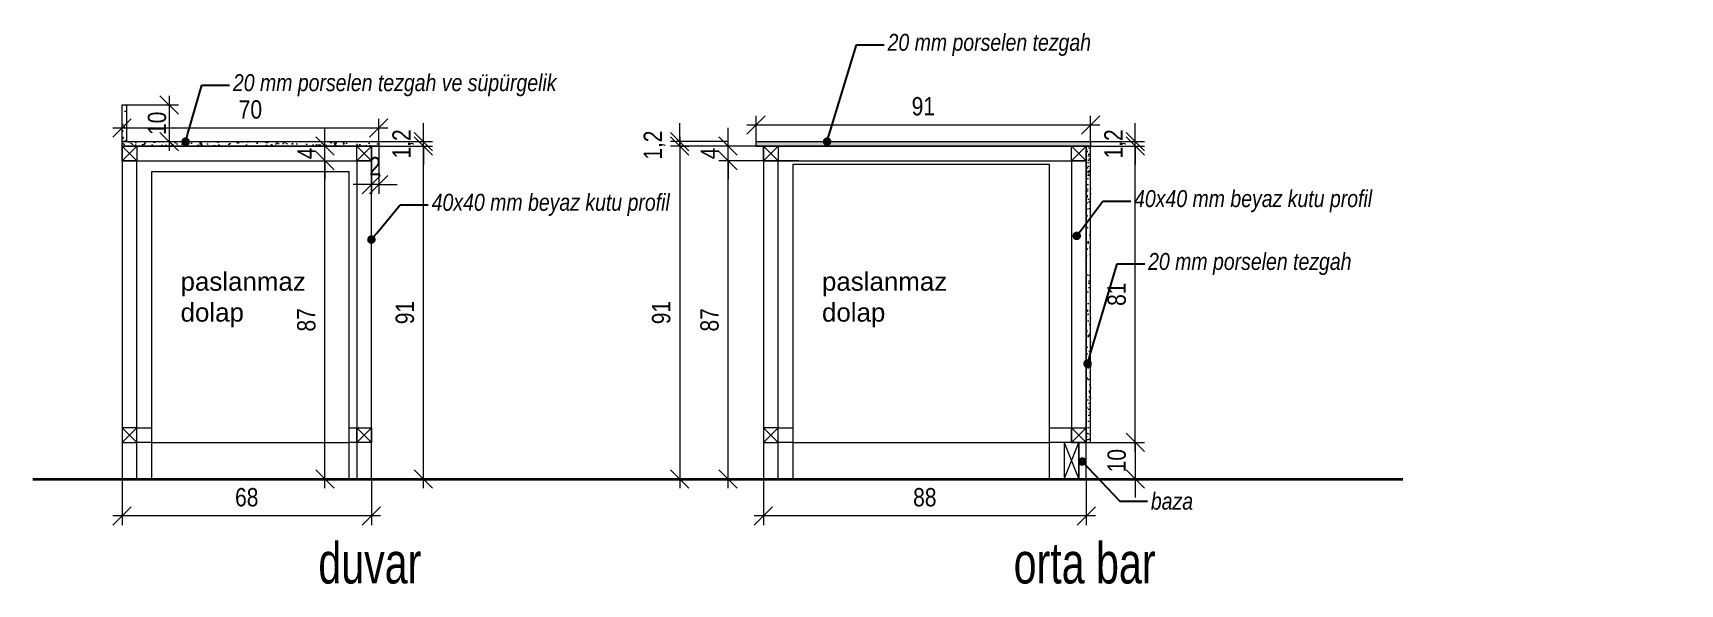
# Model space of a CAD drawing. Header units: centimetres. Extents: x 129504 to 136745, y 33909 to 36322.
# Drawn here: x 130194.8 to 130644, y 33909 to 34059.3 of the extents above; entities that cross this region are included whole.
import ezdxf
from ezdxf import colors
from ezdxf.entities.mleader import LeaderData, LeaderLine
from ezdxf.math import Vec2, Vec3

# ---------------------------------------------------------------- set-up
doc = ezdxf.new("R2010")
doc.units = ezdxf.units.CM
doc.header["$LTSCALE"] = 10
doc.header["$MEASUREMENT"] = 0
doc.header["$PDMODE"] = 3
doc.header["$PDSIZE"] = 20
doc.linetypes.add('DASHED2', pattern=[9.525, 6.35, -3.175])
for name, color, linetype, lineweight in [('dim-int-BE', 161, 'Continuous', 0), ('no3_demir', 193, 'Continuous', 18), ('no3_mermer gorunus on', 31, 'Continuous', 15), ('no3_mermer kesit', 21, 'Continuous', 15), ('no3_paslanmaz gorunus on', 163, 'Continuous', 15), ('no3_paslanmaz kesit arka', 145, 'Continuous', 13), ('no3_yazı tefriş', 152, 'Continuous', 0), ('text-mtrl-BE', 127, 'Continuous', 20)]:
    doc.layers.add(name, color=color, linetype=linetype, lineweight=lineweight)
doc.layers.add('I-Anno-Note', color=11, linetype='Continuous')
doc.styles.add('ATG_ROMANS', font='GOTHIC.TTF', dxfattribs={"width": 0.75})
doc.styles.add('BE', font='ARIALN.TTF')
doc.styles.get("Standard").update_dxf_attribs({"font": 'arial.ttf'})
doc.dimstyles.new('BE-50', dxfattribs={"dimscale": 100, "dimtxt": 0.05, "dimasz": 0.05, "dimexe": 0.025, "dimexo": 0, "dimgap": 0.025, "dimtad": 1, "dimdec": 1, "dimrnd": 0.5, "dimdsep": 46, "dimtxsty": 'BE', "dimblk": 'OBLIQUE', "dimcen": 0.5, "dimdle": 0.025, "dimclrd": 256, "dimclre": 256, "dimclrt": 256, "dimadec": 0, "dimazin": 2, "dimtm": 1e-09, "dimtfac": 1, "dimtdec": 1, "dimtix": 1, "dimtmove": 2, "dimatfit": 0, "dimldrblk": 'DOT', "dimfxl": 0.5, "dimfxlon": 1, "dimtolj": 1, "dimlwd": -1, "dimlwe": 0, "dimarcsym": 0})

# ---------------------------------------------------------------- blocks, each defined once
blk = doc.blocks.new('_Dot')
at = {"color": 0, "linetype": 'ByBlock', "lineweight": -2}
blk.add_line((-0.5, 0), (-1, 0), dxfattribs=at)
at = {"color": 0, "linetype": 'ByBlock', "const_width": 0.5}
blk.add_lwpolyline([(-0.25, 0, 1), (0.25, 0, 1)], format="xyb", close=True, dxfattribs=at)
blk = doc.blocks.new('_Oblique')
at = {"color": 0, "linetype": 'ByBlock', "lineweight": -2}
blk.add_line((-0.5, -0.5), (0.5, 0.5), dxfattribs=at)
blk = doc.blocks.new('*D29')
at = {"layer": 'Defpoints', "color": 0, "transparency": 16777216}
for p in [(130287.13, 34028.42), (130301.32, 34028.42), (130287.13, 33937.62)]:
    blk.add_point(p, dxfattribs=at)
at = {"layer": 'dim-int-BE', "transparency": 16777216}
blk.add_line((130301.32, 33935.12), (130301.32, 34030.92), dxfattribs=at)
at = {"layer": 'dim-int-BE', "linetype": 'DASHED2', "lineweight": 0, "transparency": 16777216}
for p, q in [((130287.13, 34028.42), (130303.82, 34028.42)), ((130287.13, 33937.62), (130303.82, 33937.62))]:
    blk.add_line(p, q, dxfattribs=at)
at = {"layer": 'dim-int-BE', "transparency": 16777216, "xscale": 5, "yscale": 5, "zscale": 5}
for p, rotation in [((130301.32, 34028.42), 90), ((130301.32, 33937.62), 270)]:
    blk.add_blockref('_Oblique', p, dxfattribs=dict(at, rotation=rotation))
at = {"layer": 'dim-int-BE', "transparency": 16777216, "insert": (130296.27, 33983.02), "char_height": 5, "attachment_point": 5, "rotation": 90, "style": 'BE'}
blk.add_mtext('\\A1;91', dxfattribs=at)
blk = doc.blocks.new('*D30')
at = {"layer": 'Defpoints', "color": 0, "transparency": 16777216}
for p in [(130287.13, 34028.42), (130288.83, 34029.62), (130301.32, 34029.62)]:
    blk.add_point(p, dxfattribs=at)
at = {"layer": 'dim-int-BE', "transparency": 16777216}
for p, q in [((130301.32, 34029.62), (130301.32, 34034.62)), ((130301.32, 34028.42), (130301.32, 34029.62)), ((130301.32, 34028.42), (130301.32, 34023.42))]:
    blk.add_line(p, q, dxfattribs=at)
at = {"layer": 'dim-int-BE', "linetype": 'DASHED2', "lineweight": 0, "transparency": 16777216}
for p, q in [((130287.13, 34028.42), (130303.82, 34028.42)), ((130288.83, 34029.62), (130303.82, 34029.62))]:
    blk.add_line(p, q, dxfattribs=at)
at = {"layer": 'dim-int-BE', "transparency": 16777216, "xscale": 5, "yscale": 5, "zscale": 5}
for p, rotation in [((130301.32, 34029.62), 270), ((130301.32, 34028.42), 90)]:
    blk.add_blockref('_Oblique', p, dxfattribs=dict(at, rotation=rotation))
at = {"layer": 'dim-int-BE', "transparency": 16777216, "insert": (130295.81, 34029.02), "char_height": 5, "attachment_point": 5, "rotation": 90, "style": 'BE'}
blk.add_mtext('\\A1;1,2', dxfattribs=at)
blk = doc.blocks.new('*D26')
at = {"layer": 'Defpoints', "color": 0, "transparency": 16777216}
for p in [(130255.29, 34024.42), (130274.46, 34024.42), (130255.29, 33937.62)]:
    blk.add_point(p, dxfattribs=at)
at = {"layer": 'dim-int-BE', "transparency": 16777216}
blk.add_line((130274.46, 33935.12), (130274.46, 34026.92), dxfattribs=at)
at = {"layer": 'dim-int-BE', "linetype": 'DASHED2', "lineweight": 0, "transparency": 16777216}
for p, q in [((130255.29, 34024.42), (130276.96, 34024.42)), ((130255.29, 33937.62), (130276.96, 33937.62))]:
    blk.add_line(p, q, dxfattribs=at)
at = {"layer": 'dim-int-BE', "transparency": 16777216, "xscale": 5, "yscale": 5, "zscale": 5}
for p, rotation in [((130274.46, 34024.42), 90), ((130274.46, 33937.62), 270)]:
    blk.add_blockref('_Oblique', p, dxfattribs=dict(at, rotation=rotation))
at = {"layer": 'dim-int-BE', "transparency": 16777216, "insert": (130269.4, 33981.02), "char_height": 5, "attachment_point": 5, "rotation": 90, "style": 'BE'}
blk.add_mtext('\\A1;87', dxfattribs=at)
blk = doc.blocks.new('*D27')
at = {"layer": 'Defpoints', "color": 0, "transparency": 16777216}
for p in [(130274.46, 34028.42), (130274.46, 34028.42), (130274.46, 34024.42)]:
    blk.add_point(p, dxfattribs=at)
at = {"layer": 'dim-int-BE', "transparency": 16777216}
for p, q in [((130274.46, 34028.42), (130274.46, 34033.42)), ((130274.46, 34024.42), (130274.46, 34028.42)), ((130274.46, 34024.42), (130274.46, 34019.42))]:
    blk.add_line(p, q, dxfattribs=at)
at = {"layer": 'dim-int-BE', "linetype": 'DASHED2', "lineweight": 0, "transparency": 16777216}
for p, q in [((130274.46, 34028.42), (130276.96, 34028.42)), ((130274.46, 34024.42), (130276.96, 34024.42))]:
    blk.add_line(p, q, dxfattribs=at)
at = {"layer": 'dim-int-BE', "transparency": 16777216, "xscale": 5, "yscale": 5, "zscale": 5}
for p, rotation in [((130274.46, 34028.42), 270), ((130274.46, 34024.42), 90)]:
    blk.add_blockref('_Oblique', p, dxfattribs=dict(at, rotation=rotation))
at = {"layer": 'dim-int-BE', "transparency": 16777216, "insert": (130269.46, 34026.42), "char_height": 5, "attachment_point": 5, "rotation": 90, "style": 'BE'}
blk.add_mtext('\\A1;4', dxfattribs=at)
blk = doc.blocks.new('*D28')
at = {"layer": 'Defpoints', "color": 0, "transparency": 16777216}
for p in [(130219.13, 33937.62), (130287.13, 33937.62), (130219.13, 33927.57)]:
    blk.add_point(p, dxfattribs=at)
at = {"layer": 'dim-int-BE', "linetype": 'DASHED2', "lineweight": 0, "transparency": 16777216}
for p, q in [((130219.13, 33937.62), (130219.13, 33925.07)), ((130287.13, 33937.62), (130287.13, 33925.07))]:
    blk.add_line(p, q, dxfattribs=at)
at = {"layer": 'dim-int-BE', "transparency": 16777216}
blk.add_line((130289.63, 33927.57), (130216.63, 33927.57), dxfattribs=at)
at = {"layer": 'dim-int-BE', "transparency": 16777216, "xscale": 5, "yscale": 5, "zscale": 5, "rotation": 180}
blk.add_blockref('_Oblique', (130219.13, 33927.57), dxfattribs=at)
at = {"layer": 'dim-int-BE', "transparency": 16777216, "xscale": 5, "yscale": 5, "zscale": 5}
blk.add_blockref('_Oblique', (130287.13, 33927.57), dxfattribs=at)
at = {"layer": 'dim-int-BE', "transparency": 16777216, "insert": (130253.13, 33932.62), "char_height": 5, "attachment_point": 5, "style": 'BE'}
blk.add_mtext('\\A1;68', dxfattribs=at)
blk = doc.blocks.new('*D31')
at = {"layer": 'Defpoints', "color": 0, "transparency": 16777216}
for p in [(130287.13, 34028.42), (130289.13, 34028.42), (130287.13, 34017.93)]:
    blk.add_point(p, dxfattribs=at)
at = {"layer": 'dim-int-BE', "linetype": 'DASHED2', "lineweight": 0, "transparency": 16777216}
for p, q in [((130287.13, 34028.42), (130287.13, 34015.43)), ((130289.13, 34028.42), (130289.13, 34015.43))]:
    blk.add_line(p, q, dxfattribs=at)
at = {"layer": 'dim-int-BE', "transparency": 16777216}
for p, q in [((130287.13, 34017.93), (130282.13, 34017.93)), ((130289.13, 34017.93), (130287.13, 34017.93)), ((130289.13, 34017.93), (130294.13, 34017.93))]:
    blk.add_line(p, q, dxfattribs=at)
at = {"layer": 'dim-int-BE', "transparency": 16777216, "xscale": 5, "yscale": 5, "zscale": 5}
blk.add_blockref('_Oblique', (130287.13, 34017.93), dxfattribs=at)
at = {"layer": 'dim-int-BE', "transparency": 16777216, "xscale": 5, "yscale": 5, "zscale": 5, "rotation": 180}
blk.add_blockref('_Oblique', (130289.13, 34017.93), dxfattribs=at)
at = {"layer": 'dim-int-BE', "transparency": 16777216, "insert": (130288.13, 34022.94), "char_height": 5, "attachment_point": 5, "style": 'BE'}
blk.add_mtext('\\A1;2', dxfattribs=at)
blk = doc.blocks.new('*D32')
at = {"layer": 'Defpoints', "color": 0, "transparency": 16777216}
for p in [(130219.13, 34033.33), (130219.13, 34029.62, 0), (130289.13, 34029.32)]:
    blk.add_point(p, dxfattribs=at)
at = {"layer": 'dim-int-BE', "linetype": 'DASHED2', "lineweight": 0, "transparency": 16777216}
for p, q in [((130219.13, 34029.62), (130219.13, 34035.83)), ((130289.13, 34029.32), (130289.13, 34035.83))]:
    blk.add_line(p, q, dxfattribs=at)
at = {"layer": 'dim-int-BE', "transparency": 16777216}
blk.add_line((130291.63, 34033.33), (130216.63, 34033.33), dxfattribs=at)
at = {"layer": 'dim-int-BE', "transparency": 16777216, "xscale": 5, "yscale": 5, "zscale": 5, "rotation": 180}
blk.add_blockref('_Oblique', (130219.13, 34033.33), dxfattribs=at)
at = {"layer": 'dim-int-BE', "transparency": 16777216, "xscale": 5, "yscale": 5, "zscale": 5}
blk.add_blockref('_Oblique', (130289.13, 34033.33), dxfattribs=at)
at = {"layer": 'dim-int-BE', "transparency": 16777216, "insert": (130254.13, 34038.38), "char_height": 5, "attachment_point": 5, "style": 'BE'}
blk.add_mtext('\\A1;70', dxfattribs=at)
blk = doc.blocks.new('*D33')
at = {"layer": 'Defpoints', "color": 0, "transparency": 16777216}
for p in [(130219.13, 34039.62, 0), (130219.73, 34029.62, 0), (130231.98, 34029.62)]:
    blk.add_point(p, dxfattribs=at)
at = {"layer": 'dim-int-BE', "linetype": 'DASHED2', "lineweight": 0, "transparency": 16777216}
for p, q in [((130219.13, 34039.62), (130234.48, 34039.62)), ((130219.73, 34029.62), (130234.48, 34029.62))]:
    blk.add_line(p, q, dxfattribs=at)
at = {"layer": 'dim-int-BE', "transparency": 16777216}
blk.add_line((130231.98, 34042.12), (130231.98, 34027.12), dxfattribs=at)
at = {"layer": 'dim-int-BE', "transparency": 16777216, "xscale": 5, "yscale": 5, "zscale": 5}
for p, rotation in [((130231.98, 34039.62), 90), ((130231.98, 34029.62), 270)]:
    blk.add_blockref('_Oblique', p, dxfattribs=dict(at, rotation=rotation))
at = {"layer": 'dim-int-BE', "transparency": 16777216, "insert": (130228.69, 34034.62), "char_height": 5, "attachment_point": 5, "rotation": 90, "style": 'BE'}
blk.add_mtext('\\A1;10', dxfattribs=at)
blk = doc.blocks.new('*D35')
at = {"layer": 'Defpoints', "color": 0, "transparency": 16777216}
for p in [(130482.03, 34028.42), (130495.42, 34028.42), (130482.03, 33947.62)]:
    blk.add_point(p, dxfattribs=at)
at = {"layer": 'dim-int-BE', "transparency": 16777216}
blk.add_line((130495.42, 33945.12), (130495.42, 34030.92), dxfattribs=at)
at = {"layer": 'dim-int-BE', "linetype": 'DASHED2', "lineweight": 0, "transparency": 16777216}
for p, q in [((130482.03, 34028.42), (130497.92, 34028.42)), ((130482.03, 33947.62), (130497.92, 33947.62))]:
    blk.add_line(p, q, dxfattribs=at)
at = {"layer": 'dim-int-BE', "transparency": 16777216, "xscale": 5, "yscale": 5, "zscale": 5}
for p, rotation in [((130495.42, 34028.42), 90), ((130495.42, 33947.62), 270)]:
    blk.add_blockref('_Oblique', p, dxfattribs=dict(at, rotation=rotation))
at = {"layer": 'dim-int-BE', "transparency": 16777216, "insert": (130490.37, 33988.02), "char_height": 5, "attachment_point": 5, "rotation": 90, "style": 'BE'}
blk.add_mtext('\\A1;81', dxfattribs=at)
blk = doc.blocks.new('*D36')
at = {"layer": 'Defpoints', "color": 0, "transparency": 16777216}
for p in [(130482.03, 34028.42), (130482.93, 34029.62), (130495.42, 34029.62)]:
    blk.add_point(p, dxfattribs=at)
at = {"layer": 'dim-int-BE', "transparency": 16777216}
for p, q in [((130495.42, 34029.62), (130495.42, 34034.62)), ((130495.42, 34028.42), (130495.42, 34029.62)), ((130495.42, 34028.42), (130495.42, 34023.42))]:
    blk.add_line(p, q, dxfattribs=at)
at = {"layer": 'dim-int-BE', "linetype": 'DASHED2', "lineweight": 0, "transparency": 16777216}
for p, q in [((130482.03, 34028.42), (130497.92, 34028.42)), ((130482.93, 34029.62), (130497.92, 34029.62))]:
    blk.add_line(p, q, dxfattribs=at)
at = {"layer": 'dim-int-BE', "transparency": 16777216, "xscale": 5, "yscale": 5, "zscale": 5}
for p, rotation in [((130495.42, 34029.62), 270), ((130495.42, 34028.42), 90)]:
    blk.add_blockref('_Oblique', p, dxfattribs=dict(at, rotation=rotation))
at = {"layer": 'dim-int-BE', "transparency": 16777216, "insert": (130489.92, 34029.02), "char_height": 5, "attachment_point": 5, "rotation": 90, "style": 'BE'}
blk.add_mtext('\\A1;1,2', dxfattribs=at)
blk = doc.blocks.new('*D34')
at = {"layer": 'Defpoints', "color": 0, "transparency": 16777216}
for p in [(130394.03, 33937.62), (130482.03, 33937.62), (130394.03, 33927.57)]:
    blk.add_point(p, dxfattribs=at)
at = {"layer": 'dim-int-BE', "linetype": 'DASHED2', "lineweight": 0, "transparency": 16777216}
for p, q in [((130394.03, 33937.62), (130394.03, 33925.07)), ((130482.03, 33937.62), (130482.03, 33925.07))]:
    blk.add_line(p, q, dxfattribs=at)
at = {"layer": 'dim-int-BE', "transparency": 16777216}
blk.add_line((130484.53, 33927.57), (130391.53, 33927.57), dxfattribs=at)
at = {"layer": 'dim-int-BE', "transparency": 16777216, "xscale": 5, "yscale": 5, "zscale": 5, "rotation": 180}
blk.add_blockref('_Oblique', (130394.03, 33927.57), dxfattribs=at)
at = {"layer": 'dim-int-BE', "transparency": 16777216, "xscale": 5, "yscale": 5, "zscale": 5}
blk.add_blockref('_Oblique', (130482.03, 33927.57), dxfattribs=at)
at = {"layer": 'dim-int-BE', "transparency": 16777216, "insert": (130438.03, 33932.62), "char_height": 5, "attachment_point": 5, "style": 'BE'}
blk.add_mtext('\\A1;88', dxfattribs=at)
blk = doc.blocks.new('*D37')
at = {"layer": 'Defpoints', "color": 0, "transparency": 16777216}
for p in [(130483.23, 34034.2), (130392.03, 34029.62), (130483.23, 34029.32)]:
    blk.add_point(p, dxfattribs=at)
at = {"layer": 'dim-int-BE', "linetype": 'DASHED2', "lineweight": 0, "transparency": 16777216}
for p, q in [((130392.03, 34029.62), (130392.03, 34036.7)), ((130483.23, 34029.32), (130483.23, 34036.7))]:
    blk.add_line(p, q, dxfattribs=at)
at = {"layer": 'dim-int-BE', "transparency": 16777216}
blk.add_line((130389.53, 34034.2), (130485.73, 34034.2), dxfattribs=at)
at = {"layer": 'dim-int-BE', "transparency": 16777216, "xscale": 5, "yscale": 5, "zscale": 5, "rotation": 180}
blk.add_blockref('_Oblique', (130392.03, 34034.2), dxfattribs=at)
at = {"layer": 'dim-int-BE', "transparency": 16777216, "xscale": 5, "yscale": 5, "zscale": 5}
blk.add_blockref('_Oblique', (130483.23, 34034.2), dxfattribs=at)
at = {"layer": 'dim-int-BE', "transparency": 16777216, "insert": (130437.63, 34039.25), "char_height": 5, "attachment_point": 5, "style": 'BE'}
blk.add_mtext('\\A1;91', dxfattribs=at)
blk = doc.blocks.new('*D38')
at = {"layer": 'Defpoints', "color": 0, "transparency": 16777216}
for p in [(130384.39, 34024.42), (130403.56, 34024.42), (130403.56, 33937.62)]:
    blk.add_point(p, dxfattribs=at)
at = {"layer": 'dim-int-BE', "transparency": 16777216}
blk.add_line((130384.39, 33935.12), (130384.39, 34026.92), dxfattribs=at)
at = {"layer": 'dim-int-BE', "linetype": 'DASHED2', "lineweight": 0, "transparency": 16777216}
for p, q in [((130403.56, 34024.42), (130381.89, 34024.42)), ((130403.56, 33937.62), (130381.89, 33937.62))]:
    blk.add_line(p, q, dxfattribs=at)
at = {"layer": 'dim-int-BE', "transparency": 16777216, "xscale": 5, "yscale": 5, "zscale": 5}
for p, rotation in [((130384.39, 34024.42), 90), ((130384.39, 33937.62), 270)]:
    blk.add_blockref('_Oblique', p, dxfattribs=dict(at, rotation=rotation))
at = {"layer": 'dim-int-BE', "transparency": 16777216, "insert": (130379.34, 33981.02), "char_height": 5, "attachment_point": 5, "rotation": 90, "style": 'BE'}
blk.add_mtext('\\A1;87', dxfattribs=at)
blk = doc.blocks.new('*D39')
at = {"layer": 'Defpoints', "color": 0, "transparency": 16777216}
for p in [(130384.39, 34028.42), (130384.39, 34028.42), (130384.39, 34024.42)]:
    blk.add_point(p, dxfattribs=at)
at = {"layer": 'dim-int-BE', "transparency": 16777216}
for p, q in [((130384.39, 34028.42), (130384.39, 34033.42)), ((130384.39, 34024.42), (130384.39, 34028.42)), ((130384.39, 34024.42), (130384.39, 34019.42))]:
    blk.add_line(p, q, dxfattribs=at)
at = {"layer": 'dim-int-BE', "linetype": 'DASHED2', "lineweight": 0, "transparency": 16777216}
for p, q in [((130384.39, 34028.42), (130381.89, 34028.42)), ((130384.39, 34024.42), (130381.89, 34024.42))]:
    blk.add_line(p, q, dxfattribs=at)
at = {"layer": 'dim-int-BE', "transparency": 16777216, "xscale": 5, "yscale": 5, "zscale": 5}
for p, rotation in [((130384.39, 34028.42), 270), ((130384.39, 34024.42), 90)]:
    blk.add_blockref('_Oblique', p, dxfattribs=dict(at, rotation=rotation))
at = {"layer": 'dim-int-BE', "transparency": 16777216, "insert": (130379.39, 34026.42), "char_height": 5, "attachment_point": 5, "rotation": 90, "style": 'BE'}
blk.add_mtext('\\A1;4', dxfattribs=at)
blk = doc.blocks.new('*D40')
at = {"layer": 'Defpoints', "color": 0, "transparency": 16777216}
for p in [(130371.21, 34029.62), (130371.21, 34028.42), (130384.39, 34029.62)]:
    blk.add_point(p, dxfattribs=at)
at = {"layer": 'dim-int-BE', "transparency": 16777216}
for p, q in [((130371.21, 34029.62), (130371.21, 34034.62)), ((130371.21, 34028.42), (130371.21, 34029.62)), ((130371.21, 34028.42), (130371.21, 34023.42))]:
    blk.add_line(p, q, dxfattribs=at)
at = {"layer": 'dim-int-BE', "linetype": 'DASHED2', "lineweight": 0, "transparency": 16777216}
for p, q in [((130384.39, 34029.62), (130368.71, 34029.62)), ((130371.21, 34028.42), (130373.71, 34028.42))]:
    blk.add_line(p, q, dxfattribs=at)
at = {"layer": 'dim-int-BE', "transparency": 16777216, "xscale": 5, "yscale": 5, "zscale": 5}
for p, rotation in [((130371.21, 34029.62), 270), ((130371.21, 34028.42), 90)]:
    blk.add_blockref('_Oblique', p, dxfattribs=dict(at, rotation=rotation))
at = {"layer": 'dim-int-BE', "transparency": 16777216, "insert": (130364.32, 34028.67), "char_height": 5, "attachment_point": 5, "rotation": 90, "style": 'BE'}
blk.add_mtext('\\A1;1,2', dxfattribs=at)
blk = doc.blocks.new('*D41')
at = {"layer": 'Defpoints', "color": 0, "transparency": 16777216}
for p in [(130483.23, 33947.62), (130482.03, 33937.62), (130495.42, 33937.62)]:
    blk.add_point(p, dxfattribs=at)
at = {"layer": 'dim-int-BE', "transparency": 16777216}
for p, q in [((130495.42, 33947.62), (130495.42, 33952.62)), ((130495.42, 33947.62), (130495.42, 33937.62)), ((130495.42, 33937.62), (130495.42, 33932.62))]:
    blk.add_line(p, q, dxfattribs=at)
at = {"layer": 'dim-int-BE', "linetype": 'DASHED2', "lineweight": 0, "transparency": 16777216}
for p, q in [((130483.23, 33947.62), (130497.92, 33947.62)), ((130482.03, 33937.62), (130497.92, 33937.62))]:
    blk.add_line(p, q, dxfattribs=at)
at = {"layer": 'dim-int-BE', "transparency": 16777216, "xscale": 5, "yscale": 5, "zscale": 5}
for p, rotation in [((130495.42, 33947.62), 270), ((130495.42, 33937.62), 90)]:
    blk.add_blockref('_Oblique', p, dxfattribs=dict(at, rotation=rotation))
at = {"layer": 'dim-int-BE', "transparency": 16777216, "insert": (130490.37, 33942.62), "char_height": 5, "attachment_point": 5, "rotation": 90, "style": 'BE'}
blk.add_mtext('\\A1;10', dxfattribs=at)
blk = doc.blocks.new('*D42')
at = {"layer": 'Defpoints', "color": 0, "transparency": 16777216}
for p in [(130392.03, 34028.42), (130371.21, 33937.62), (130398.03, 33937.62)]:
    blk.add_point(p, dxfattribs=at)
at = {"layer": 'dim-int-BE', "transparency": 16777216}
blk.add_line((130371.21, 34030.92), (130371.21, 33935.12), dxfattribs=at)
at = {"layer": 'dim-int-BE', "linetype": 'DASHED2', "lineweight": 0, "transparency": 16777216}
for p, q in [((130392.03, 34028.42), (130368.71, 34028.42)), ((130398.03, 33937.62), (130368.71, 33937.62))]:
    blk.add_line(p, q, dxfattribs=at)
at = {"layer": 'dim-int-BE', "transparency": 16777216, "xscale": 5, "yscale": 5, "zscale": 5}
for p, rotation in [((130371.21, 34028.42), 90), ((130371.21, 33937.62), 270)]:
    blk.add_blockref('_Oblique', p, dxfattribs=dict(at, rotation=rotation))
at = {"layer": 'dim-int-BE', "transparency": 16777216, "insert": (130366.16, 33983.02), "char_height": 5, "attachment_point": 5, "rotation": 90, "style": 'BE'}
blk.add_mtext('\\A1;91', dxfattribs=at)

msp = doc.modelspace()

# ---------------------------------------------------------------- hatches: boundary and pattern name
at = {"layer": 'no3_mermer gorunus on'}
h = msp.add_hatch(dxfattribs=at)
h.set_pattern_fill('AR-CONC', color=256, scale=0.5, angle=180)
h.set_pattern_definition([(230, (0, -1), (-3.58630091, 0.313760675), [0.375, -4.125]), (175, (0, -1), (0.69375667, -3.76096067), [0.3, -3.3]), (280.4514445, (-0.299, -0.974), (-2.89254423, -3.447199955), [0.31870096, -3.50571056]), (226.1842, (-1e-16, -2), (-5.33620665, 0.8275964), [0.5625, -6.1875]), (276.6356355, (-0.4447, -1.931), (-4.67330973, -4.870593), [0.4780517, -5.2585688]), (171.184164, (-1e-16, -2), (-4.67330973, -4.870593), [0.45, -4.95]), (201, (-0.5, -1.75), (-2.98453526, 2.013094453), [0.375, -4.125]), (146, (-0.5, -1.75), (-1.21657666, -3.62575023), [0.3, -3.3]), (251.4514447, (-0.7487, -1.5822), (-4.20111188, -1.61265576), [0.31870095, -3.50571056]), (217.5, (0, -1), (-0.060799277, -1.664469269), [0, -3.26, 0, -3.35, 0, -3.3125]), (187.5, (0, -1), (-1.315347687, -1.97205856), [0, -1.91, 0, -3.185, 0, -1.2625]), (147.5, (1.115, -1), (-2.669112181, 0.112774359), [0, -1.25, 0, -3.9, 0, -5.175]), (137.5, (1.615, -1), (-2.915930847, -0.50052491), [0, -1.625, 0, -2.59, 0, -3.675])])
h.paths.add_polyline_path([(130220.33, 34039.32), (130220.03, 34039.62), (130219.13, 34039.62), (130219.13, 34029.62), (130220.33, 34029.62)])
h.paths.add_polyline_path([(130289.13, 34029.32), (130288.83, 34029.62), (130219.13, 34029.62), (130219.13, 34028.42), (130289.13, 34028.42)])
h.paths.add_polyline_path([(130225.65, 34030.02), (130225.65, 34038.89), (130215.24, 34038.89), (130215.24, 34030.02)], flags=9)
h = msp.add_hatch(dxfattribs=at)
h.set_pattern_fill('AR-CONC', color=256, scale=0.5, angle=180)
h.set_pattern_definition([(230, (0, -2), (-3.58630091, 0.313760675), [0.375, -4.125]), (175, (0, -2), (0.69375667, -3.76096067), [0.3, -3.3]), (280.4514445, (-0.299, -1.974), (-2.89254423, -3.447199955), [0.31870096, -3.50571056]), (226.1842, (-1e-16, -3), (-5.33620665, 0.8275964), [0.5625, -6.1875]), (276.6356355, (-0.4447, -2.931), (-4.67330973, -4.870593), [0.4780517, -5.2585688]), (171.184164, (-1e-16, -3), (-4.67330973, -4.870593), [0.45, -4.95]), (201, (-0.5, -2.75), (-2.98453526, 2.013094453), [0.375, -4.125]), (146, (-0.5, -2.75), (-1.21657666, -3.62575023), [0.3, -3.3]), (251.4514447, (-0.7487, -2.5822), (-4.20111188, -1.61265576), [0.31870095, -3.50571056]), (217.5, (0, -2), (-0.060799277, -1.664469269), [0, -3.26, 0, -3.35, 0, -3.3125]), (187.5, (0, -2), (-1.315347687, -1.97205856), [0, -1.91, 0, -3.185, 0, -1.2625]), (147.5, (1.115, -2), (-2.669112181, 0.112774359), [0, -1.25, 0, -3.9, 0, -5.175]), (137.5, (1.615, -2), (-2.915930847, -0.50052491), [0, -1.625, 0, -2.59, 0, -3.675])])
h.paths.add_polyline_path([(130483.23, 34028.42), (130483.23, 34029.32), (130482.93, 34029.62), (130392.03, 34029.62), (130392.03, 34028.42)])
h = msp.add_hatch(dxfattribs=at)
h.set_pattern_fill('AR-CONC', color=256, scale=0.5, angle=180)
h.set_pattern_definition([(230, (0, 0.8), (-3.58630091, 0.313760675), [0.375, -4.125]), (175, (0, 0.8), (0.69375667, -3.76096067), [0.3, -3.3]), (280.4514445, (-0.299, 0.826), (-2.89254423, -3.447199955), [0.31870096, -3.50571056]), (226.1842, (-1e-16, -0.2), (-5.33620665, 0.8275964), [0.5625, -6.1875]), (276.6356355, (-0.4447, -0.131), (-4.67330973, -4.870593), [0.4780517, -5.2585688]), (171.184164, (-1e-16, -0.2), (-4.67330973, -4.870593), [0.45, -4.95]), (201, (-0.5, 0.05), (-2.98453526, 2.013094453), [0.375, -4.125]), (146, (-0.5, 0.05), (-1.21657666, -3.62575023), [0.3, -3.3]), (251.4514447, (-0.7487, 0.2178), (-4.20111188, -1.61265576), [0.31870095, -3.50571056]), (217.5, (0, 0.8), (-0.060799277, -1.664469269), [0, -3.26, 0, -3.35, 0, -3.3125]), (187.5, (0, 0.8), (-1.315347687, -1.97205856), [0, -1.91, 0, -3.185, 0, -1.2625]), (147.5, (1.115, 0.8), (-2.669112181, 0.112774359), [0, -1.25, 0, -3.9, 0, -5.175]), (137.5, (1.615, 0.8), (-2.915930847, -0.50052491), [0, -1.625, 0, -2.59, 0, -3.675])])
h.paths.add_polyline_path([(130483.23, 34028.42), (130482.03, 34028.42), (130482.03, 33947.62), (130483.23, 33947.62)])

# ---------------------------------------------------------------- linework, layer by layer
at = {"lineweight": 35}
msp.add_line((130194.83, 33937.62), (130568.37, 33937.62), dxfattribs=at)
at = {"layer": 'no3_demir', "color": 219, "lineweight": 5, "true_color": 0x4b2555}
for p, q in [((130219.13, 34028.42), (130223.13, 34024.42)), ((130219.13, 34024.42), (130223.13, 34028.42)), ((130283.13, 34028.42), (130287.13, 34024.42)), ((130283.13, 34024.42), (130287.13, 34028.42)), ((130394.03, 34028.42), (130398.03, 34024.42)), ((130394.03, 34024.42), (130398.03, 34028.42)), ((130478.03, 34028.42), (130482.03, 34024.42)), ((130478.03, 34024.42), (130482.03, 34028.42)), ((130223.13, 33951.62), (130219.13, 33947.62)), ((130223.13, 33947.62), (130219.13, 33951.62)), ((130283.13, 33951.62), (130287.13, 33947.62)), ((130283.13, 33947.62), (130287.13, 33951.62)), ((130398.03, 33951.62), (130394.03, 33947.62)), ((130398.03, 33947.62), (130394.03, 33951.62)), ((130478.03, 33951.62), (130482.03, 33947.62)), ((130478.03, 33947.62), (130482.03, 33951.62)), ((130476.03, 33947.62), (130480.03, 33937.62)), ((130476.03, 33937.62), (130480.03, 33947.62))]:
    msp.add_line(p, q, dxfattribs=at)
for points in [[(130219.13, 34024.42), (130287.13, 34024.42), (130287.13, 34028.42), (130219.13, 34028.42)], [(130223.13, 34024.42), (130219.13, 34024.42), (130219.13, 34028.42), (130223.13, 34028.42)], [(130287.13, 34024.42), (130283.13, 34024.42), (130283.13, 34028.42), (130287.13, 34028.42)], [(130394.03, 34024.42), (130482.03, 34024.42), (130482.03, 34028.42), (130394.03, 34028.42)], [(130398.03, 34024.42), (130394.03, 34024.42), (130394.03, 34028.42), (130398.03, 34028.42)], [(130482.03, 34024.42), (130478.03, 34024.42), (130478.03, 34028.42), (130482.03, 34028.42)], [(130219.13, 34024.42), (130219.13, 33937.62), (130223.13, 33937.62), (130223.13, 34024.42), (130219.13, 34024.42)], [(130283.13, 34024.42), (130283.13, 33937.62), (130287.13, 33937.62), (130287.13, 34024.42), (130283.13, 34024.42)], [(130394.03, 34024.42), (130394.03, 33937.62), (130398.03, 33937.62), (130398.03, 34024.42), (130394.03, 34024.42)], [(130478.03, 34024.42), (130478.03, 33947.62), (130482.03, 33947.62), (130482.03, 34024.42), (130478.03, 34024.42)], [(130219.13, 33947.62), (130223.13, 33947.62), (130223.13, 33951.62), (130219.13, 33951.62)], [(130287.13, 33947.62), (130283.13, 33947.62), (130283.13, 33951.62), (130287.13, 33951.62)], [(130394.03, 33947.62), (130398.03, 33947.62), (130398.03, 33951.62), (130394.03, 33951.62)], [(130482.03, 33947.62), (130478.03, 33947.62), (130478.03, 33951.62), (130482.03, 33951.62)], [(130480.03, 33947.62), (130476.03, 33947.62), (130476.03, 33937.62), (130480.03, 33937.62)]]:
    msp.add_lwpolyline(points, close=True, dxfattribs=at)
for points in [[(130227.13, 33947.62), (130223.13, 33947.62), (130223.13, 33951.62), (130227.13, 33951.62)], [(130281.07, 33951.62), (130283.13, 33951.62), (130283.13, 33947.62), (130281.07, 33947.62)], [(130402.03, 33947.62), (130398.03, 33947.62), (130398.03, 33951.62), (130402.03, 33951.62)], [(130472.03, 33951.62), (130478.03, 33951.62), (130478.03, 33947.62), (130472.03, 33947.62)]]:
    msp.add_lwpolyline(points, dxfattribs=at)
at = {"layer": 'no3_mermer kesit'}
msp.add_line((130219.13, 34029.62), (130219.13, 34039.62, 0), dxfattribs=at)
at = {"layer": 'no3_mermer kesit', "elevation": 0}
msp.add_lwpolyline([(130219.13, 34039.62), (130220.03, 34039.62), (130220.33, 34039.32), (130220.33, 34029.62), (130219.13, 34029.62)], dxfattribs=at)
at = {"layer": 'no3_mermer kesit'}
for points in [[(130289.13, 34028.42), (130219.13, 34028.42), (130219.13, 34029.62), (130288.83, 34029.62), (130289.13, 34029.32)], [(130483.23, 34028.42), (130392.03, 34028.42), (130392.03, 34029.62), (130482.93, 34029.62), (130483.23, 34029.32)], [(130483.23, 34028.42), (130482.03, 34028.42), (130482.03, 33947.62), (130483.23, 33947.62)], [(130482.03, 33947.62), (130480.03, 33947.62), (130480.03, 33937.62), (130482.03, 33937.62)]]:
    msp.add_lwpolyline(points, close=True, dxfattribs=at)
at = {"layer": 'no3_paslanmaz gorunus on'}
for p, q in [((130402.03, 34023.42), (130402.03, 33937.62)), ((130472.03, 34023.42), (130402.03, 34023.42)), ((130472.03, 33937.62), (130472.03, 34023.42)), ((130227.13, 34021.42), (130227.13, 33937.62)), ((130281.07, 34021.42), (130227.13, 34021.42)), ((130281.07, 33937.62), (130281.07, 34021.42)), ((130227.13, 33947.62), (130281.07, 33947.62)), ((130402.03, 33947.62), (130472.03, 33947.62))]:
    msp.add_line(p, q, dxfattribs=at)
at = {"layer": 'no3_paslanmaz kesit arka'}
for p, q in [((130219.13, 34028.42), (130286.63, 34028.42)), ((130392.03, 34028.42), (130481.53, 34028.42))]:
    msp.add_line(p, q, dxfattribs=at)

# ---------------------------------------------------------------- texts
at = {"layer": 'I-Anno-Note', "color": 2, "attachment_point": 5, "style": 'ATG_ROMANS'}
for s, insert, char_height in [('\\A1;duvar', (130286.7, 33914.65, 0), 11.197), ('\\A1;orta bar', (130481.6, 33914.65, 0), 11.1973)]:
    msp.add_mtext(s, dxfattribs=dict(at, insert=insert, char_height=char_height))
at = {"layer": 'no3_yazı tefriş', "char_height": 5.0545, "width": 47.5911, "attachment_point": 1}
for insert in [(130235.09, 33994.02, 0), (130409.99, 33994.02, 0)]:
    msp.add_mtext('paslanmaz dolap', dxfattribs=dict(at, insert=insert))

# ---------------------------------------------------------------- dimensions: what is measured, and where the dimension line sits
at = {"layer": 'dim-int-BE'}
for base, p1, p2, picture, middle in [((130219.13, 34033.33), (130289.13, 34029.32), (130219.13, 34029.62, 0), '*D32', (130254.13, 34038.38)), ((130483.23, 34034.2), (130392.03, 34029.62), (130483.23, 34029.32), '*D37', (130437.63, 34039.25)), ((130287.13, 34017.93), (130289.13, 34028.42), (130287.13, 34028.42), '*D31', (130288.13, 34022.94)), ((130219.13, 33927.57), (130287.13, 33937.62), (130219.13, 33937.62), '*D28', (130253.13, 33932.62)), ((130394.03, 33927.57), (130482.03, 33937.62), (130394.03, 33937.62), '*D34', (130438.03, 33932.62))]:
    dim = msp.add_linear_dim(base=base, p1=p1, p2=p2, dimstyle='BE-50', dxfattribs=at)
    dim.commit()
    dim.dimension.update_dxf_attribs({"geometry": picture, "text_midpoint": middle})
dim = msp.add_linear_dim(base=(130231.98, 34029.62), p1=(130219.13, 34039.62, 0), p2=(130219.73, 34029.62, 0), angle=90, dimstyle='BE-50', dxfattribs=at)
dim.commit()
dim.dimension.update_dxf_attribs({"geometry": '*D33', "text_midpoint": (130228.69, 34034.62), "dimtype": 160})
for p1, p2, distance, picture, middle in [((130274.46, 34024.42), (130274.46, 34028.42), 0, '*D27', (130269.46, 34026.42)), ((130287.13, 33937.62), (130287.13, 34028.42), -14.19, '*D29', (130296.27, 33983.02)), ((130384.39, 34024.42), (130384.39, 34028.42), 0, '*D39', (130379.39, 34026.42)), ((130482.03, 33947.62), (130482.03, 34028.42), -13.39, '*D35', (130490.37, 33988.02)), ((130255.29, 33937.62), (130255.29, 34024.42), -19.17, '*D26', (130269.4, 33981.02)), ((130403.56, 33937.62), (130403.56, 34024.42), 19.17, '*D38', (130379.34, 33981.02))]:
    dim = msp.add_aligned_dim(p1=p1, p2=p2, distance=distance, dimstyle='BE-50', dxfattribs=at)
    dim.commit()
    dim.dimension.update_dxf_attribs({"geometry": picture, "text_midpoint": middle})
for base, p1, p2, picture, middle in [((130301.32, 34029.62), (130287.13, 34028.42), (130288.83, 34029.62), '*D30', (130295.81, 34029.02)), ((130495.42, 34029.62), (130482.03, 34028.42), (130482.93, 34029.62), '*D36', (130489.92, 34029.02))]:
    dim = msp.add_linear_dim(base=base, p1=p1, p2=p2, angle=270, text='<>,2', dimstyle='BE-50', dxfattribs=at)
    dim.commit()
    dim.dimension.update_dxf_attribs({"geometry": picture, "text_midpoint": middle})
dim = msp.add_linear_dim(base=(130371.21, 34029.62), p1=(130371.21, 34028.42), p2=(130384.39, 34029.62), angle=270, text='<>,2', dimstyle='BE-50', dxfattribs=at)
dim.commit()
dim.dimension.update_dxf_attribs({"geometry": '*D40', "text_midpoint": (130364.32, 34028.67), "dimtype": 160})
for base, p1, p2, picture, middle in [((130371.21, 33937.62), (130392.03, 34028.42), (130398.03, 33937.62), '*D42', (130366.16, 33983.02)), ((130495.42, 33937.62), (130483.23, 33947.62), (130482.03, 33937.62), '*D41', (130490.37, 33942.62))]:
    dim = msp.add_linear_dim(base=base, p1=p1, p2=p2, angle=90, dimstyle='BE-50', dxfattribs=at)
    dim.commit()
    dim.dimension.update_dxf_attribs({"geometry": picture, "text_midpoint": middle})

# ---------------------------------------------------------------- leaders
at = {"layer": 'text-mtrl-BE'}
ml = msp.add_multileader_mtext('Standard', dxfattribs=at)
ml.set_content('{\\fArial Narrow|b0|i1|c162|p34;20 mm porselen tezgah}', color=256, style='BE')
ml.set_leader_properties()
ml.set_arrow_properties(name='DOT')
ml.build(insert=Vec2(0, 0))
ml.multileader.update_dxf_attribs({"arrow_head_size": 2.32})
ctx = ml.context
ctx.base_point, ctx.char_height, ctx.arrow_head_size, ctx.landing_gap_size, ctx.plane_origin = Vec3(130426.96, 34056.04), 4.6338, 2.32, 0.927, Vec3(130419.31, 34038.65)
notes = []
notes.append((ctx, [(0, (1, 1, 0), (130419.43, 34056.04), (1, 0), 7.52, [(0, [(130411.38, 34029.62)], 0, [])])]))
ctx.mtext.insert, ctx.mtext.width, ctx.mtext.flow_direction = Vec3(130427.88, 34059.03), 144.2937, 5
ml = msp.add_multileader_mtext('Standard', dxfattribs=at)
ml.set_content('{\\fArial Narrow|b0|i1|c162|p34;20 mm porselen tezgah ve süpürgelik}', color=256, style='BE')
ml.set_leader_properties()
ml.set_arrow_properties(name='DOT')
ml.build(insert=Vec2(0, 0))
ml.multileader.update_dxf_attribs({"arrow_head_size": 2.32})
ctx = ml.context
ctx.base_point, ctx.char_height, ctx.arrow_head_size, ctx.landing_gap_size, ctx.plane_origin = Vec3(130248.44, 34045.04), 4.6338, 2.32, 0.927, Vec3(130224.41, 34038.65)
notes.append((ctx, [(0, (1, 1, 0), (130240.92, 34045.04), (1, 0), 7.52, [(0, [(130236.47, 34029.62)], 0, [])])]))
ctx.mtext.insert, ctx.mtext.width, ctx.mtext.flow_direction = Vec3(130249.37, 34048.03), 144.2937, 5
ml = msp.add_multileader_mtext('Standard', dxfattribs=at)
ml.set_content('{\\fArial Narrow|b0|i1|c162|p34;40x40 mm beyaz kutu profil}', color=256, style='BE')
ml.set_leader_properties()
ml.set_arrow_properties(name='DOT')
ml.build(insert=Vec2(0, 0))
ml.multileader.update_dxf_attribs({"arrow_head_size": 2.32})
ctx = ml.context
ctx.base_point, ctx.char_height, ctx.arrow_head_size, ctx.landing_gap_size, ctx.plane_origin = Vec3(130302.64, 34012.41), 4.6338, 2.32, 0.927, Vec3(130282.53, 34027.61)
notes.append((ctx, [(0, (1, 1, 0), (130295, 34012.41), (1, 0), 7.64, [(0, [(130287.13, 34002.92)], 0, [])])]))
ctx.mtext.insert, ctx.mtext.width, ctx.mtext.flow_direction = Vec3(130303.57, 34015.41), 144.2937, 5
ml = msp.add_multileader_mtext('Standard', dxfattribs=at)
ml.set_content('{\\fArial Narrow|b0|i1|c162|p34;40x40 mm beyaz kutu profil}', color=256, style='BE')
ml.set_leader_properties()
ml.set_arrow_properties(name='DOT')
ml.build(insert=Vec2(0, 0))
ml.multileader.update_dxf_attribs({"arrow_head_size": 2.32})
ctx = ml.context
ctx.base_point, ctx.char_height, ctx.arrow_head_size, ctx.landing_gap_size, ctx.plane_origin = Vec3(130494.16, 34013.41), 4.6338, 2.32, 0.927, Vec3(130474.85, 34027.61)
notes.append((ctx, [(0, (1, 1, 0), (130486.53, 34013.41), (1, 0), 7.64, [(0, [(130479.45, 34003.92)], 0, [])])]))
ctx.mtext.insert, ctx.mtext.width, ctx.mtext.flow_direction = Vec3(130495.09, 34016.41), 144.2937, 5
ml = msp.add_multileader_mtext('Standard', dxfattribs=at)
ml.set_content('{\\fArial Narrow|b0|i1|c162|p34;20 mm porselen tezgah}', color=256, style='BE')
ml.set_leader_properties()
ml.set_arrow_properties(name='DOT')
ml.build(insert=Vec2(0, 0))
ml.multileader.update_dxf_attribs({"arrow_head_size": 2.32})
ctx = ml.context
ctx.base_point, ctx.char_height, ctx.arrow_head_size, ctx.landing_gap_size, ctx.plane_origin = Vec3(130497.98, 33996.28), 4.6338, 2.32, 0.927, Vec3(130491.14, 33976.09)
notes.append((ctx, [(0, (1, 1, 0), (130490.46, 33996.28), (1, 0), 7.52, [(0, [(130482.4, 33969.07)], 0, [])])]))
ctx.mtext.insert, ctx.mtext.width, ctx.mtext.flow_direction = Vec3(130498.91, 33999.27), 144.2937, 5
ml = msp.add_multileader_mtext('Standard', dxfattribs=at)
ml.set_content('{\\fArial Narrow|b0|i1|c162|p34;baza}', color=256, style='BE')
ml.set_leader_properties()
ml.set_arrow_properties(name='DOT')
ml.build(insert=Vec2(0, 0))
ml.multileader.update_dxf_attribs({"arrow_head_size": 2.32})
ctx = ml.context
ctx.base_point, ctx.char_height, ctx.arrow_head_size, ctx.landing_gap_size, ctx.plane_origin = Vec3(130498.75, 33931.54), 4.6338, 2.32, 0.927, Vec3(130516.71, 33935.29)
notes.append((ctx, [(0, (1, 1, 0), (130491.22, 33931.54), (1, 0), 7.52, [(0, [(130480.97, 33942.39)], 0, [])])]))
ctx.mtext.insert, ctx.mtext.width, ctx.mtext.flow_direction = Vec3(130499.67, 33933.9), 144.2937, 5
for ctx, leaders in notes:
    for number, flags, end, landing, length, lines in leaders:
        leader = LeaderData()
        leader.index, (leader.has_last_leader_line, leader.has_dogleg_vector, leader.attachment_direction) = number, flags
        leader.last_leader_point, leader.dogleg_vector, leader.dogleg_length = Vec3(end), Vec3(landing), length
        for number, points, colour, breaks in lines:
            line = LeaderLine()
            line.index, line.vertices, line.color, line.breaks = number, Vec3.list(points), colors.encode_raw_color(colour), breaks
            leader.lines.append(line)
        ctx.leaders.append(leader)

doc.saveas('drawing.dxf')
